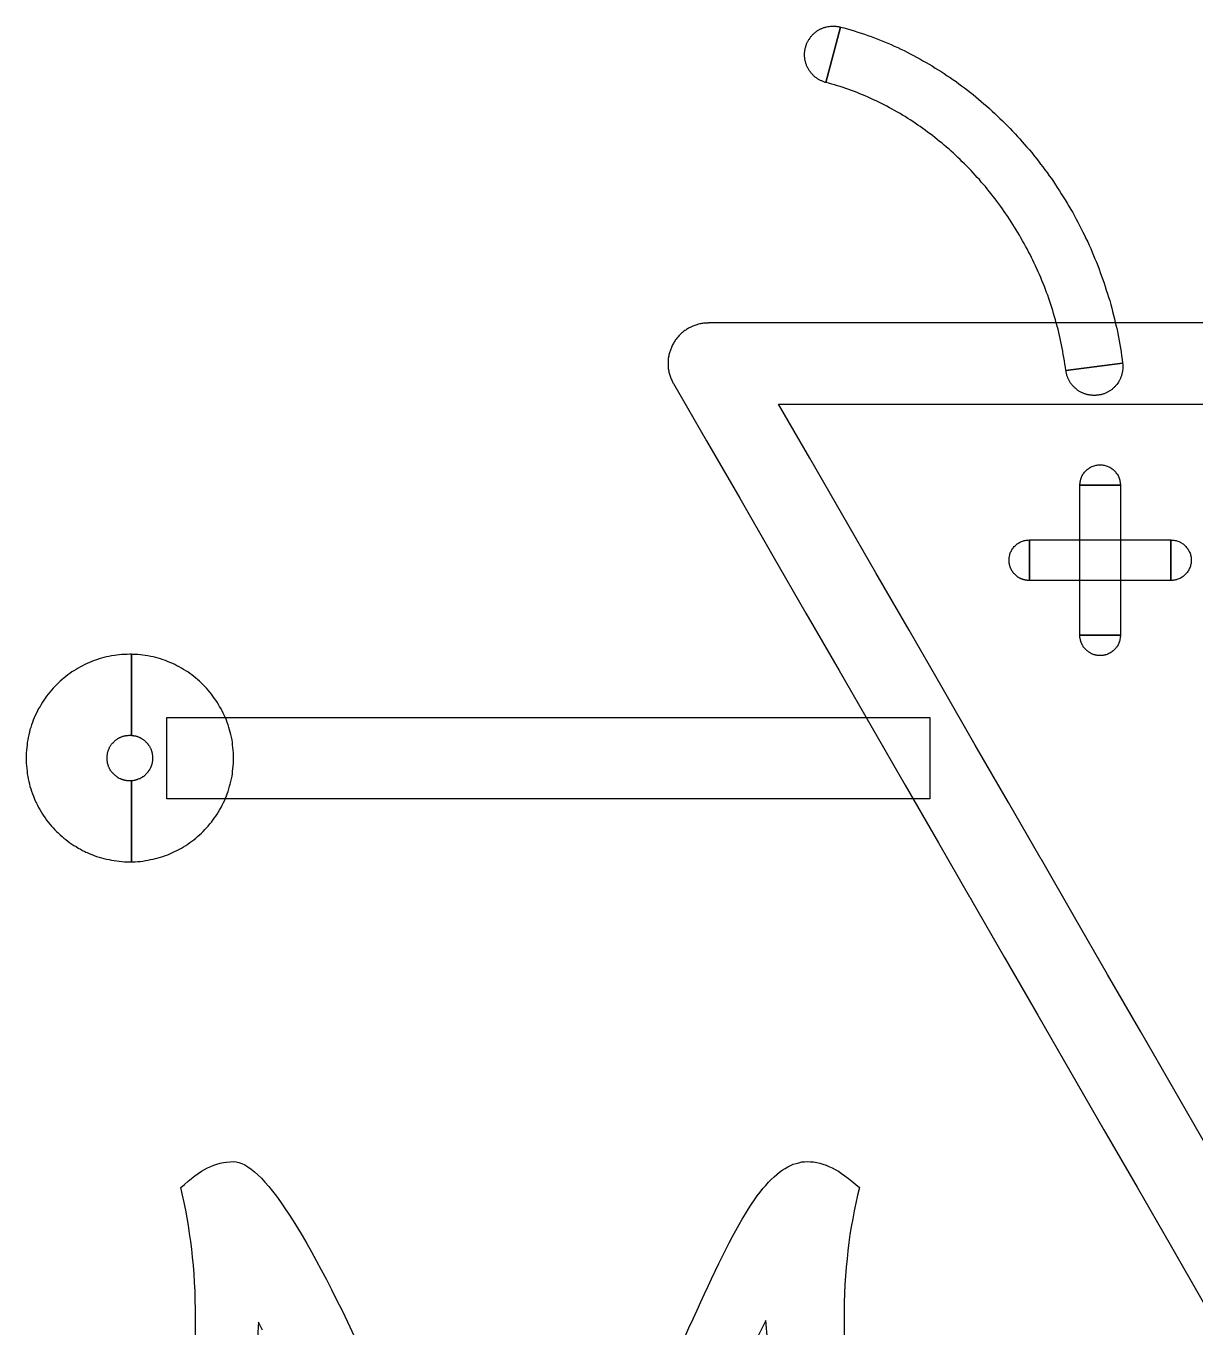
# Model space of a CAD drawing. Extents: x 0 to 105, y 0 to 100.
# Drawn here: x 3.2 to 48.4, y 49.8 to 100 of the extents above; entities that cross this region are included whole.
import ezdxf

# ---------------------------------------------------------------- set-up
doc = ezdxf.new("R2010")
doc.units = 0
doc.layers.get('0').update_dxf_attribs({"linetype": 'CONTINUOUS'})

msp = doc.modelspace()

# ---------------------------------------------------------------- linework, layer by layer
at = {"color": 7}
for points in [[(34.647807, 99.960438), (34.08218, 97.822581), (34.055881, 97.829169), (34.029581, 97.842319), (34.003282, 97.848907), (33.976982, 97.862057), (33.950682, 97.868645), (33.924383, 97.881795), (33.898083, 97.888383), (33.871784, 97.901533), (33.852046, 97.914683), (33.825746, 97.927832), (33.799447, 97.940982), (33.779709, 97.954132), (33.753409, 97.967282), (33.733671, 97.98702), (33.713933, 98.00017), (33.687634, 98.019907), (33.667896, 98.033057), (33.648158, 98.052795), (33.62842, 98.072533), (33.608682, 98.085683), (33.588944, 98.105421), (33.569206, 98.125159), (33.549468, 98.144897), (33.536318, 98.164635), (33.516581, 98.184372), (33.496843, 98.20411), (33.483693, 98.223848), (33.470543, 98.250148), (33.450805, 98.269886), (33.437655, 98.289624), (33.424506, 98.315923), (33.411356, 98.335661), (33.398206, 98.361961), (33.385056, 98.381699), (33.371906, 98.407998), (33.358757, 98.427736), (33.352142, 98.454036), (33.338992, 98.480335), (33.332404, 98.506635), (33.319254, 98.526373), (33.312666, 98.552672), (33.306078, 98.578972), (33.29949, 98.605272), (33.292875, 98.631571), (33.286287, 98.657871), (33.279673, 98.68417), (33.273085, 98.71047), (33.273085, 98.73677), (33.266496, 98.763069), (33.266496, 98.789369), (33.259908, 98.815668), (33.259908, 98.841968), (33.259908, 98.868267), (33.259908, 98.901155), (33.259908, 98.927455), (33.259908, 98.953754), (33.259908, 98.980054), (33.266496, 99.006353), (33.266496, 99.039236), (33.273085, 99.065535), (33.279673, 99.091835), (33.279673, 99.118135), (33.286287, 99.144434), (33.292875, 99.177325), (33.306025, 99.203624), (33.312613, 99.229924), (33.319201, 99.256223), (33.332351, 99.282523), (33.338939, 99.308823), (33.352089, 99.335122), (33.358677, 99.361422), (33.371827, 99.387721), (33.384977, 99.407459), (33.398127, 99.433759), (33.411276, 99.453497), (33.424426, 99.479796), (33.444164, 99.499534), (33.457314, 99.525834), (33.470464, 99.545572), (33.490202, 99.571871), (33.503351, 99.591609), (33.523089, 99.611347), (33.542827, 99.631085), (33.555977, 99.650823), (33.575715, 99.670561), (33.595453, 99.690299), (33.615191, 99.703449), (33.634929, 99.723186), (33.654667, 99.742924), (33.674405, 99.756074), (33.694142, 99.775812), (33.720442, 99.788962), (33.74018, 99.8087), (33.759918, 99.82185), (33.786217, 99.834999), (33.805955, 99.848149), (33.832255, 99.861299), (33.851993, 99.874449), (33.878292, 99.887599), (33.904592, 99.894187), (33.92433, 99.907336), (33.95063, 99.920486), (33.976929, 99.927074), (34.003229, 99.940224), (34.022967, 99.946812), (34.049266, 99.9534), (34.075566, 99.960015), (34.101865, 99.966603), (34.154486, 99.979753), (34.207106, 99.986341), (34.259726, 99.992929), (34.312344, 99.999544), (34.371534, 99.999544), (34.424154, 99.999544), (34.450454, 99.992929), (34.476754, 99.992929), (34.509644, 99.986341), (34.535943, 99.986341), (34.562243, 99.979753), (34.588543, 99.973165), (34.62143, 99.966577)], [(45.526222, 87.001739), (43.33607, 86.725461), (43.316332, 86.843865), (43.303182, 86.968849), (43.283444, 87.09383), (43.263706, 87.218814), (43.237407, 87.343795), (43.217669, 87.468777), (43.191369, 87.587183), (43.171631, 87.712164), (43.145332, 87.830568), (43.119032, 87.955552), (43.092732, 88.073955), (43.059842, 88.192359), (43.033543, 88.317343), (43.000652, 88.435747), (42.967764, 88.56073), (42.934874, 88.672557), (42.901984, 88.79096), (42.862524, 88.915942), (42.829633, 89.034345), (42.796746, 89.146174), (42.750706, 89.264578), (42.717815, 89.382981), (42.678355, 89.501388), (42.638895, 89.619791), (42.592858, 89.731618), (42.546818, 89.843444), (42.507358, 89.961847), (42.461318, 90.073674), (42.415277, 90.1855), (42.36924, 90.303906), (42.31662, 90.415732), (42.270579, 90.527558), (42.217959, 90.639382), (42.165341, 90.751211), (42.112721, 90.863037), (42.060101, 90.968283), (42.007483, 91.080112), (41.954863, 91.191938), (41.895673, 91.297186), (41.843052, 91.409012), (41.783865, 91.514261), (41.724675, 91.61951), (41.665485, 91.724756), (41.606295, 91.830007), (41.547105, 91.935253), (41.487918, 92.040501), (41.422148, 92.14575), (41.356378, 92.244418), (41.297188, 92.349667), (41.23142, 92.448335), (41.16565, 92.553584), (41.09988, 92.658833), (41.027533, 92.757501), (40.955182, 92.856172), (40.889412, 92.954841), (40.823645, 93.046929), (40.751294, 93.145597), (40.678944, 93.244268), (40.606596, 93.336356), (40.527666, 93.435025), (40.461896, 93.527116), (40.382978, 93.625784), (40.304059, 93.717872), (40.231708, 93.809963), (40.159361, 93.895482), (40.07386, 93.98757), (40.00151, 94.079658), (39.916013, 94.16518), (39.843662, 94.257268), (39.758162, 94.342786), (39.679245, 94.434877), (39.593745, 94.520396), (39.514814, 94.599334), (39.429317, 94.684853), (39.343817, 94.770374), (39.258319, 94.849313), (39.172819, 94.934831), (39.087319, 95.01377), (39.001822, 95.099291), (38.916322, 95.171649), (38.830821, 95.250588), (38.738744, 95.329529), (38.646664, 95.401887), (38.561163, 95.480826), (38.469086, 95.553186), (38.370425, 95.632125), (38.284928, 95.704483), (38.192848, 95.776844), (38.10077, 95.842622), (38.002109, 95.914983), (37.910032, 95.987341), (37.817952, 96.053122), (37.719294, 96.12548), (37.627213, 96.184681), (37.521981, 96.250459), (37.4299, 96.316239), (37.337823, 96.382018), (37.239162, 96.441218), (37.13393, 96.506996), (37.035272, 96.566197), (36.943191, 96.625395), (36.837959, 96.684595), (36.732726, 96.743796), (36.640646, 96.796424), (36.535416, 96.849044), (36.430183, 96.908242), (36.331522, 96.960862), (36.232865, 97.013483), (36.127632, 97.059531), (36.022399, 97.112162), (35.917166, 97.15821), (35.811934, 97.21083), (35.713273, 97.256881), (35.601465, 97.302929), (35.49623, 97.34898), (35.391, 97.388448), (35.285767, 97.434498), (35.180535, 97.473969), (35.068724, 97.513437), (34.963492, 97.552907), (34.851681, 97.585798), (34.746449, 97.631846), (34.634641, 97.664736), (34.529408, 97.697626), (34.41102, 97.730514), (34.305788, 97.763404), (34.193977, 97.796295), (34.08217, 97.822594), (34.647793, 99.960452), (34.779336, 99.927561), (34.910877, 99.894671), (35.048994, 99.848623), (35.173957, 99.809152), (35.312075, 99.769682), (35.437038, 99.723634), (35.568578, 99.684163), (35.700121, 99.638115), (35.831661, 99.592064), (35.956624, 99.539444), (36.088164, 99.493396), (36.213129, 99.440765), (36.344669, 99.388147), (36.469632, 99.335527), (36.594595, 99.282907), (36.71956, 99.223709), (36.851101, 99.171088), (36.969488, 99.111888), (37.094451, 99.05269), (37.219416, 98.986909), (37.337802, 98.927711), (37.462764, 98.861931), (37.581152, 98.796153), (37.706115, 98.736952), (37.824503, 98.664594), (37.942888, 98.598813), (38.061276, 98.526455), (38.179663, 98.460674), (38.298049, 98.381736), (38.416434, 98.315955), (38.528244, 98.243597), (38.646632, 98.164658), (38.765017, 98.085717), (38.87025, 98.013359), (38.98206, 97.934421), (39.100448, 97.855479), (39.212255, 97.769971), (39.317488, 97.691033), (39.429298, 97.612092), (39.541109, 97.526573), (39.652916, 97.441055), (39.758152, 97.355536), (39.863382, 97.270015), (39.968614, 97.177927), (40.073847, 97.092408), (40.17908, 97.00032), (40.284313, 96.914798), (40.389545, 96.82271), (40.488203, 96.724042), (40.593439, 96.631951), (40.692096, 96.539863), (40.790757, 96.441194), (40.895987, 96.349103), (40.988067, 96.250435), (41.086725, 96.151767), (41.185386, 96.053098), (41.277463, 95.94785), (41.376124, 95.849181), (41.468201, 95.743933), (41.566862, 95.645264), (41.652359, 95.540015), (41.74444, 95.434767), (41.83652, 95.336098), (41.928598, 95.224272), (42.020678, 95.119021), (42.106175, 95.007198), (42.191675, 94.901949), (42.277176, 94.79012), (42.362673, 94.678297), (42.448173, 94.566468), (42.527093, 94.461219), (42.61259, 94.349396), (42.691521, 94.230989), (42.777021, 94.119163), (42.855938, 94.00076), (42.934858, 93.882356), (43.007209, 93.77053), (43.086136, 93.652123), (43.158487, 93.53372), (43.237415, 93.415316), (43.309765, 93.296912), (43.382115, 93.171929), (43.454463, 93.053525), (43.526813, 92.928541), (43.599163, 92.810137), (43.664931, 92.685156), (43.730701, 92.560172), (43.796471, 92.435191), (43.862239, 92.310207), (43.928009, 92.185226), (43.993779, 92.060242), (44.052969, 91.935261), (44.112156, 91.803699), (44.177926, 91.678718), (44.237116, 91.547157), (44.296306, 91.422175), (44.348927, 91.284036), (44.401544, 91.159055), (44.454165, 91.027494), (44.513354, 90.895935), (44.565972, 90.764374), (44.618592, 90.632812), (44.664633, 90.501253), (44.710673, 90.363114), (44.76329, 90.224976), (44.809331, 90.093417), (44.855371, 89.955278), (44.894831, 89.823716), (44.940871, 89.679), (44.986908, 89.547438), (45.026368, 89.41588), (45.065828, 89.271163), (45.105288, 89.126447), (45.138179, 88.994885), (45.177639, 88.850169), (45.210526, 88.712032), (45.243417, 88.573894), (45.276307, 88.429177), (45.309197, 88.297616), (45.335497, 88.152899), (45.368387, 88.008183), (45.394687, 87.863466), (45.420986, 87.72533), (45.440724, 87.580613), (45.467024, 87.435897), (45.486762, 87.291178), (45.5065, 87.146461)], [(43.33607, 86.725461), (45.526222, 87.001739), (45.53281, 86.97544), (45.53281, 86.942549), (45.53281, 86.91625), (45.53281, 86.88995), (45.53281, 86.863651), (45.53281, 86.83076), (45.53281, 86.804461), (45.53281, 86.778161), (45.526222, 86.725543), (45.519634, 86.666343), (45.513046, 86.640043), (45.506457, 86.613744), (45.499869, 86.587444), (45.493255, 86.567706), (45.486667, 86.541407), (45.480052, 86.515107), (45.466902, 86.488808), (45.460314, 86.462508), (45.447164, 86.436208), (45.440576, 86.41647), (45.427426, 86.390171), (45.414277, 86.363871), (45.407688, 86.344133), (45.394539, 86.317834), (45.381389, 86.298096), (45.361651, 86.271796), (45.335351, 86.232328), (45.302461, 86.186278), (45.289311, 86.16654), (45.269573, 86.146802), (45.249835, 86.127064), (45.236686, 86.107326), (45.216948, 86.087588), (45.19721, 86.06785), (45.177472, 86.048112), (45.157734, 86.034962), (45.137996, 86.015225), (45.118258, 85.995487), (45.09852, 85.982337), (45.072221, 85.962599), (45.052483, 85.949449), (45.032745, 85.936299), (45.006445, 85.92315), (44.986707, 85.91), (44.960408, 85.89685), (44.94067, 85.8837), (44.91437, 85.87055), (44.888071, 85.857401), (44.861771, 85.844251), (44.842033, 85.837663), (44.815734, 85.824513), (44.789434, 85.817925), (44.763134, 85.811337), (44.736835, 85.798187), (44.710535, 85.791599), (44.684236, 85.785011), (44.651345, 85.778422), (44.625046, 85.778422), (44.598746, 85.771834), (44.572447, 85.765246), (44.539556, 85.765246), (44.513257, 85.765246), (44.486957, 85.758658), (44.460657, 85.758658), (44.42777, 85.758658), (44.40147, 85.758658), (44.375171, 85.758658), (44.348871, 85.765246), (44.322571, 85.765246), (44.289684, 85.765246), (44.263384, 85.771834), (44.237084, 85.778422), (44.210785, 85.778422), (44.184485, 85.785011), (44.158186, 85.791599), (44.131886, 85.798187), (44.105587, 85.804775), (44.079287, 85.817925), (44.059549, 85.824513), (44.033249, 85.831127), (44.00695, 85.844277), (43.98065, 85.857427), (43.960912, 85.864015), (43.934613, 85.877165), (43.908313, 85.890315), (43.888575, 85.903465), (43.862276, 85.916614), (43.842538, 85.929764), (43.8228, 85.942914), (43.7965, 85.956064), (43.776762, 85.975802), (43.757024, 85.988951), (43.737287, 86.008689), (43.717549, 86.021839), (43.697811, 86.041577), (43.678073, 86.061315), (43.658335, 86.081053), (43.638597, 86.094203), (43.618859, 86.113941), (43.599121, 86.133678), (43.585971, 86.153416), (43.566233, 86.179716), (43.553084, 86.199454), (43.533346, 86.219192), (43.520196, 86.23893), (43.507046, 86.265229), (43.493896, 86.284967), (43.474158, 86.311267), (43.461009, 86.331005), (43.447859, 86.357304), (43.441271, 86.383604), (43.428121, 86.403342), (43.414971, 86.429641), (43.408383, 86.455941), (43.395233, 86.482241), (43.388645, 86.50854), (43.375495, 86.53484), (43.368881, 86.561139), (43.362293, 86.587439), (43.355704, 86.613738), (43.349116, 86.640038), (43.342528, 86.666338), (43.342528, 86.699225)], [(45.440719, 82.298453), (43.875386, 82.298453), (43.875386, 82.337924), (43.881974, 82.377394), (43.881974, 82.397132), (43.888562, 82.41687), (43.888562, 82.436608), (43.89515, 82.456346), (43.89515, 82.476084), (43.901738, 82.495822), (43.908326, 82.51556), (43.908326, 82.535298), (43.921476, 82.568188), (43.941214, 82.607658), (43.954364, 82.640546), (43.967514, 82.673436), (43.987252, 82.706327), (44.00699, 82.739217), (44.033289, 82.765517), (44.053027, 82.798404), (44.079327, 82.824704), (44.105626, 82.851004), (44.131926, 82.877303), (44.158225, 82.903603), (44.191116, 82.929902), (44.224006, 82.94964), (44.250306, 82.969378), (44.283193, 82.989116), (44.316084, 83.002266), (44.355544, 83.022004), (44.388434, 83.035154), (44.427894, 83.048303), (44.460782, 83.054892), (44.500242, 83.068041), (44.539702, 83.074629), (44.579162, 83.081218), (44.618622, 83.081218), (44.658082, 83.081218), (44.697542, 83.081218), (44.736999, 83.081218), (44.776459, 83.074629), (44.815919, 83.068041), (44.855379, 83.054892), (44.888269, 83.048303), (44.927729, 83.035154), (44.960617, 83.022004), (45.000077, 83.002266), (45.032967, 82.989116), (45.065857, 82.969378), (45.092157, 82.94964), (45.125045, 82.929902), (45.157935, 82.903603), (45.184235, 82.877303), (45.210534, 82.851004), (45.236834, 82.824704), (45.263133, 82.798404), (45.282871, 82.765517), (45.309171, 82.739217), (45.328909, 82.706327), (45.348647, 82.673436), (45.361797, 82.640546), (45.381534, 82.607658), (45.394684, 82.568188), (45.407834, 82.535298), (45.414449, 82.49583), (45.421037, 82.456359), (45.434187, 82.416889), (45.434187, 82.377421), (45.440801, 82.33795)], [(43.875386, 76.516376), (43.875386, 78.443733), (43.875386, 80.371081), (43.875386, 82.298453), (45.440719, 82.298453), (45.440719, 80.371096), (45.440719, 78.443748), (45.440719, 76.516376)], [(41.928275, 80.193486), (41.928275, 78.627918), (41.888817, 78.627918), (41.849357, 78.627918), (41.82962, 78.634506), (41.809882, 78.634506), (41.790144, 78.641094), (41.770406, 78.641094), (41.750668, 78.647708), (41.73093, 78.647708), (41.711192, 78.654297), (41.698042, 78.660911), (41.678304, 78.667499), (41.658566, 78.674087), (41.638829, 78.680676), (41.625679, 78.68729), (41.605941, 78.693878), (41.586203, 78.700493), (41.573053, 78.713643), (41.553315, 78.720257), (41.540165, 78.726845), (41.520427, 78.739995), (41.507278, 78.746583), (41.48754, 78.759733), (41.47439, 78.772883), (41.46124, 78.779497), (41.441502, 78.792647), (41.428352, 78.805797), (41.415203, 78.818947), (41.402053, 78.832097), (41.388903, 78.845246), (41.375753, 78.858396), (41.362604, 78.871546), (41.349454, 78.884696), (41.336304, 78.897846), (41.323154, 78.910995), (41.310004, 78.924145), (41.303416, 78.937295), (41.290266, 78.957033), (41.277117, 78.970183), (41.270502, 78.983332), (41.257352, 79.00307), (41.250764, 79.01622), (41.237614, 79.035958), (41.231026, 79.049108), (41.224412, 79.068846), (41.217824, 79.088584), (41.204674, 79.101733), (41.198086, 79.121471), (41.191497, 79.141209), (41.184909, 79.154359), (41.178321, 79.174097), (41.178321, 79.193835), (41.171733, 79.213573), (41.165145, 79.233311), (41.158557, 79.253049), (41.158557, 79.272787), (41.151969, 79.285936), (41.151969, 79.305674), (41.151969, 79.325412), (41.145354, 79.364883), (41.145354, 79.410931), (41.145354, 79.450401), (41.151969, 79.489872), (41.151969, 79.50961), (41.151969, 79.529348), (41.158557, 79.549086), (41.158557, 79.568824), (41.165145, 79.581973), (41.171733, 79.601711), (41.178321, 79.621449), (41.178321, 79.641187), (41.191471, 79.674077), (41.204621, 79.713545), (41.224359, 79.746436), (41.237509, 79.779326), (41.257246, 79.812216), (41.276984, 79.845104), (41.303284, 79.877994), (41.323022, 79.904294), (41.349321, 79.937184), (41.375621, 79.963484), (41.401921, 79.989784), (41.42822, 80.009522), (41.461111, 80.035821), (41.48741, 80.055559), (41.5203, 80.075297), (41.553191, 80.095035), (41.586081, 80.114773), (41.625541, 80.127923), (41.658429, 80.141072), (41.697889, 80.154222), (41.730779, 80.167372), (41.770239, 80.173987), (41.809699, 80.180575), (41.849159, 80.187163), (41.888616, 80.187163)], [(41.928582, 80.193486), (43.748227, 80.193486), (45.567862, 80.193486), (47.387521, 80.193486), (47.387521, 78.627918), (45.567875, 78.627918), (43.74824, 78.627918), (41.928582, 78.627918)], [(47.387521, 78.627918), (47.387521, 80.193486), (47.426981, 80.186898), (47.46644, 80.186898), (47.5059, 80.18031), (47.54536, 80.173722), (47.58482, 80.167134), (47.617708, 80.153984), (47.657168, 80.140834), (47.690058, 80.127684), (47.729518, 80.114535), (47.762409, 80.094797), (47.795296, 80.075059), (47.828187, 80.055321), (47.854486, 80.035583), (47.887377, 80.009283), (47.913676, 79.989545), (47.939976, 79.963246), (47.966275, 79.936946), (47.992575, 79.904056), (48.012313, 79.877756), (48.038613, 79.844869), (48.05835, 79.811978), (48.078088, 79.779088), (48.091238, 79.746198), (48.110976, 79.71331), (48.124126, 79.673839), (48.137276, 79.640949), (48.143864, 79.601481), (48.157014, 79.568591), (48.163628, 79.52912), (48.163628, 79.489652), (48.170216, 79.450182), (48.170216, 79.410711), (48.170216, 79.364663), (48.163628, 79.325193), (48.163628, 79.285722), (48.157014, 79.252834), (48.143864, 79.213364), (48.137276, 79.173893), (48.124126, 79.141006), (48.110976, 79.101535), (48.091238, 79.068645), (48.078088, 79.035754), (48.05835, 79.002867), (48.038613, 78.969976), (48.012313, 78.937086), (47.992575, 78.910786), (47.966275, 78.884487), (47.939976, 78.858187), (47.913676, 78.831888), (47.887377, 78.805588), (47.854486, 78.779288), (47.828187, 78.75955), (47.795296, 78.739813), (47.762409, 78.720075), (47.729518, 78.700337), (47.690058, 78.687187), (47.657168, 78.674037), (47.617708, 78.660887), (47.604558, 78.654273), (47.58482, 78.647685), (47.565082, 78.647685), (47.545345, 78.641097), (47.525607, 78.641097), (47.505869, 78.634482), (47.486131, 78.634482), (47.466393, 78.627894), (47.426933, 78.627894)], [(43.875386, 76.516063), (45.440719, 76.516063), (45.440719, 76.476593), (45.434131, 76.437122), (45.434131, 76.397654), (45.420981, 76.358184), (45.414367, 76.318713), (45.407778, 76.285825), (45.394629, 76.246355), (45.381479, 76.213465), (45.361741, 76.173994), (45.348591, 76.141106), (45.328853, 76.108216), (45.309115, 76.075326), (45.282816, 76.049026), (45.263078, 76.016138), (45.236778, 75.989839), (45.210479, 75.963539), (45.184179, 75.93724), (45.157879, 75.91094), (45.124989, 75.891202), (45.092099, 75.864902), (45.065799, 75.845165), (45.032911, 75.825427), (45.000021, 75.812277), (44.960561, 75.792539), (44.927671, 75.779389), (44.888211, 75.766239), (44.875061, 75.766239), (44.855323, 75.759651), (44.835585, 75.753037), (44.815847, 75.746448), (44.796109, 75.746448), (44.776371, 75.73986), (44.756634, 75.73986), (44.736896, 75.73986), (44.697436, 75.733272), (44.657976, 75.733272), (44.618516, 75.733272), (44.579056, 75.73986), (44.559318, 75.73986), (44.53958, 75.73986), (44.519842, 75.746448), (44.500104, 75.746448), (44.480366, 75.753037), (44.460628, 75.759651), (44.44089, 75.766239), (44.427741, 75.766239), (44.408003, 75.772854), (44.388265, 75.779442), (44.368527, 75.78603), (44.355377, 75.792618), (44.335639, 75.799233), (44.315901, 75.812383), (44.302751, 75.818997), (44.283014, 75.825585), (44.269864, 75.838735), (44.250126, 75.84535), (44.236976, 75.8585), (44.223826, 75.865088), (44.204088, 75.878237), (44.190939, 75.891387), (44.177789, 75.897975), (44.158051, 75.911125), (44.144901, 75.924275), (44.131751, 75.937425), (44.118601, 75.950575), (44.105452, 75.963724), (44.092302, 75.976874), (44.079152, 75.990024), (44.066002, 76.003174), (44.052852, 76.016323), (44.039703, 76.029473), (44.033115, 76.049211), (44.019965, 76.062361), (44.006815, 76.075511), (44.000227, 76.095249), (43.987077, 76.108398), (43.980489, 76.128136), (43.967339, 76.141286), (43.960751, 76.161024), (43.954163, 76.174174), (43.947575, 76.193912), (43.940987, 76.21365), (43.927837, 76.2268), (43.921249, 76.246537), (43.914661, 76.266275), (43.908072, 76.286013), (43.908072, 76.299163), (43.901484, 76.318901), (43.89487, 76.338639), (43.89487, 76.358377), (43.888282, 76.378115), (43.888282, 76.397853), (43.881667, 76.417591), (43.881667, 76.437328), (43.875079, 76.476799)], [(7.306659, 67.784414), (7.306659, 70.904122), (7.287021, 70.904122), (7.267384, 70.89793), (7.241029, 70.904122), (7.241029, 70.90518), (7.207956, 70.900021), (7.188319, 70.906212), (7.168681, 70.906212), (7.142326, 70.906212), (7.122689, 70.906212), (7.096333, 70.919653), (7.082898, 70.912932), (7.050342, 70.919653), (7.036906, 70.926373), (7.010551, 70.926373), (6.997632, 70.939285), (6.971277, 70.946005), (6.951639, 70.952726), (6.938204, 70.958917), (6.918566, 70.958917), (6.879292, 70.979078), (6.872574, 70.979078), (6.865857, 70.985269), (6.8333, 70.99871), (6.819865, 71.004901), (6.800227, 71.025063), (6.78059, 71.025063), (6.767155, 71.037974), (6.747517, 71.057606), (6.721162, 71.071047), (6.708242, 71.077768), (6.694807, 71.090679), (6.681887, 71.103591), (6.66225, 71.117032), (6.648814, 71.129943), (6.635895, 71.143384), (6.616257, 71.163016), (6.59662, 71.182648), (6.589902, 71.196089), (6.570265, 71.209001), (6.556829, 71.228633), (6.54391, 71.242074), (6.537192, 71.248265), (6.524272, 71.268426), (6.510837, 71.294779), (6.497917, 71.307691), (6.484482, 71.320602), (6.477764, 71.340763), (6.458126, 71.367116), (6.451925, 71.380028), (6.445207, 71.40638), (6.438489, 71.419292), (6.431771, 71.426012), (6.418852, 71.459085), (6.412134, 71.478717), (6.405416, 71.491629), (6.399214, 71.517981), (6.392497, 71.544334), (6.385779, 71.557775), (6.379577, 71.577407), (6.372859, 71.597039), (6.372859, 71.623391), (6.372859, 71.643023), (6.366141, 71.669376), (6.366141, 71.682288), (6.366141, 71.70864), (6.359424, 71.728801), (6.359424, 71.748433), (6.366141, 71.780472), (6.366141, 71.781001), (6.359424, 71.813042), (6.359424, 71.832674), (6.366141, 71.852306), (6.366141, 71.878659), (6.366141, 71.898291), (6.372859, 71.917923), (6.379061, 71.938084), (6.372859, 71.963934), (6.379061, 71.984095), (6.385779, 72.003727), (6.392497, 72.023359), (6.399214, 72.049712), (6.405416, 72.069344), (6.412134, 72.082785), (6.418852, 72.102417), (6.431771, 72.128769), (6.438489, 72.141681), (6.445207, 72.168034), (6.451925, 72.180945), (6.458126, 72.201106), (6.471562, 72.220739), (6.484482, 72.240371), (6.497917, 72.253282), (6.510837, 72.273444), (6.517555, 72.286355), (6.537192, 72.312708), (6.54391, 72.325619), (6.556829, 72.33906), (6.570265, 72.358692), (6.589902, 72.372133), (6.602822, 72.391765), (6.616257, 72.398486), (6.629177, 72.418118), (6.648814, 72.431029), (6.66225, 72.44447), (6.675169, 72.457382), (6.688605, 72.470294), (6.708242, 72.483734), (6.72788, 72.496646), (6.747517, 72.510087), (6.767155, 72.522999), (6.78059, 72.536439), (6.800227, 72.542631), (6.813663, 72.549351), (6.8333, 72.568983), (6.865857, 72.575704), (6.879292, 72.582424), (6.88601, 72.589144), (6.911849, 72.595865), (6.938204, 72.608776), (6.958358, 72.615497), (6.971277, 72.622217), (6.990914, 72.622217), (7.01727, 72.635129), (7.043625, 72.635129), (7.056544, 72.641849), (7.076698, 72.641849), (7.089617, 72.64857), (7.12269, 72.654761), (7.149045, 72.654761), (7.168683, 72.654761), (7.195038, 72.661481), (7.214675, 72.661481), (7.24103, 72.654761), (7.267386, 72.661481), (7.287023, 72.661481), (7.30666, 72.654761), (7.30666, 75.78186), (7.241031, 75.785995), (7.135611, 75.779794), (7.030708, 75.773076), (6.932006, 75.773076), (6.833304, 75.75964), (6.734602, 75.746721), (6.642618, 75.740003), (6.537198, 75.720366), (6.431778, 75.700728), (6.333076, 75.681091), (6.234891, 75.654736), (6.149108, 75.628381), (6.057124, 75.602025), (5.951704, 75.568952), (5.85972, 75.536396), (5.774454, 75.503323), (5.688671, 75.47025), (5.589969, 75.430977), (5.497985, 75.384985), (5.41892, 75.338993), (5.333654, 75.299202), (5.247871, 75.25321), (5.169323, 75.201016), (5.08354, 75.148307), (4.998274, 75.102315), (4.919209, 75.042886), (4.85358, 74.990176), (4.774515, 74.931265), (4.69545, 74.86512), (4.623103, 74.806208), (4.550756, 74.740579), (4.478409, 74.674434), (4.406062, 74.608804), (4.340433, 74.536458), (4.281005, 74.470828), (4.215376, 74.398481), (4.149747, 74.326134), (4.090319, 74.24707), (4.031408, 74.168005), (3.978698, 74.095657), (3.91927, 74.016593), (3.867077, 73.938044), (3.821085, 73.852261), (3.774576, 73.773197), (3.722383, 73.68793), (3.676391, 73.602148), (3.6366, 73.510164), (3.590608, 73.424897), (3.551334, 73.332396), (3.511543, 73.247131), (3.478987, 73.155146), (3.445914, 73.056446), (3.419559, 72.964461), (3.387003, 72.878678), (3.366849, 72.773257), (3.340494, 72.681275), (3.320857, 72.57637), (3.301219, 72.490587), (3.281582, 72.385169), (3.274864, 72.286466), (3.261945, 72.181564), (3.248509, 72.082861), (3.242307, 71.977441), (3.242307, 71.872539), (3.23559, 71.780554), (3.23559, 71.780025), (3.242307, 71.689074), (3.242307, 71.58417), (3.248509, 71.478749), (3.261945, 71.380049), (3.274864, 71.274628), (3.281582, 71.175925), (3.301219, 71.077225), (3.320857, 70.98524), (3.340494, 70.880338), (3.366849, 70.787837), (3.387003, 70.689134), (3.419559, 70.597149), (3.445914, 70.505167), (3.478987, 70.406464), (3.518261, 70.314479), (3.551334, 70.242134), (3.564253, 70.196142), (3.590609, 70.136713), (3.616964, 70.084003), (3.636601, 70.038011), (3.676392, 69.965666), (3.722384, 69.873681), (3.768376, 69.794615), (3.821086, 69.709348), (3.867078, 69.623567), (3.919271, 69.545018), (3.971981, 69.47267), (4.031409, 69.393607), (4.09032, 69.307824), (4.149748, 69.235477), (4.215377, 69.163129), (4.281006, 69.090781), (4.347152, 69.018436), (4.406063, 68.952806), (4.472209, 68.893378), (4.550757, 68.821031), (4.623104, 68.761602), (4.68925, 68.695975), (4.767798, 68.637063), (4.853581, 68.577635), (4.925928, 68.518207), (4.998275, 68.466015), (5.083541, 68.413305), (5.169324, 68.367312), (5.247872, 68.307884), (5.333655, 68.26861), (5.418921, 68.222617), (5.497986, 68.176627), (5.543978, 68.156995), (5.58997, 68.137363), (5.649398, 68.111011), (5.69539, 68.091378), (5.767737, 68.065026), (5.859721, 68.025235), (5.958423, 67.992678), (6.057125, 67.959605), (6.142391, 67.933253), (6.241093, 67.913621), (6.339795, 67.887268), (6.438497, 67.867636), (6.530481, 67.848004), (6.635901, 67.828372), (6.734603, 67.814931), (6.833305, 67.80202), (6.932007, 67.794796), (7.03691, 67.788076), (7.14233, 67.788076), (7.241032, 67.780853), (7.241032, 67.779795)], [(7.307048, 67.784414), (7.333403, 67.786531), (7.438823, 67.786531), (7.543726, 67.793754), (7.642428, 67.800977), (7.74113, 67.813889), (7.839832, 67.82733), (7.945252, 67.840241), (8.037236, 67.866594), (8.135938, 67.886226), (8.23464, 67.912578), (8.332825, 67.93221), (8.418608, 67.958563), (8.51731, 67.991636), (8.616012, 68.02419), (8.707996, 68.057263), (8.787061, 68.090336), (8.885763, 68.136329), (8.964311, 68.175603), (9.056295, 68.221596), (9.148796, 68.267588), (9.227344, 68.313578), (9.306409, 68.366289), (9.398393, 68.412281), (9.477458, 68.464991), (9.556523, 68.523903), (9.62887, 68.576614), (9.701217, 68.636039), (9.786483, 68.694951), (9.852112, 68.761097), (9.931177, 68.820009), (9.996806, 68.885636), (10.069153, 68.951782), (10.135299, 69.02413), (10.200928, 69.08976), (10.260356, 69.162108), (10.325985, 69.24117), (10.384896, 69.313518), (10.444324, 69.392583), (10.497034, 69.464931), (10.555945, 69.543994), (10.608655, 69.622543), (10.654647, 69.708327), (10.707357, 69.793591), (10.760067, 69.879374), (10.799341, 69.964642), (10.839132, 70.036989), (10.885124, 70.128972), (10.924398, 70.234392), (10.963672, 70.31966), (10.996745, 70.40544), (11.029818, 70.497425), (11.056173, 70.596128), (11.088729, 70.694828), (11.108367, 70.780095), (11.134722, 70.878798), (11.154359, 70.977498), (11.180714, 71.082919), (11.19415, 71.174904), (11.200868, 71.273604), (11.213787, 71.372307), (11.226707, 71.477728), (11.233425, 71.57643), (11.233425, 71.681332), (11.240142, 71.780035), (11.233425, 71.878735), (11.233425, 71.984156), (11.227223, 72.082859), (11.213787, 72.187761), (11.200868, 72.286464), (11.19415, 72.385166), (11.180714, 72.483867), (11.154875, 72.582569), (11.134722, 72.68799), (11.108367, 72.779972), (11.088729, 72.871957), (11.056173, 72.963943), (11.029818, 73.062643), (10.996745, 73.155144), (10.963672, 73.240411), (10.924398, 73.332393), (10.878406, 73.431096), (10.839132, 73.516879), (10.799341, 73.602148), (10.760067, 73.681213), (10.700639, 73.773197), (10.654647, 73.852262), (10.608655, 73.931327), (10.555945, 74.016593), (10.497034, 74.095658), (10.444324, 74.168005), (10.384896, 74.24707), (10.325985, 74.319417), (10.260356, 74.397965), (10.200928, 74.470829), (10.135299, 74.536458), (10.06967, 74.608805), (9.997323, 74.674434), (9.931177, 74.740063), (9.852629, 74.806209), (9.780282, 74.86512), (9.701217, 74.931266), (9.62887, 74.990177), (9.556523, 75.042887), (9.477458, 75.101798), (9.392192, 75.148307), (9.306409, 75.2005), (9.227344, 75.247009), (9.142078, 75.299202), (9.056812, 75.338993), (8.971029, 75.384985), (8.891964, 75.424259), (8.787061, 75.470251), (8.695076, 75.503324), (8.616012, 75.536397), (8.524028, 75.568953), (8.418607, 75.602026), (8.326624, 75.628381), (8.240841, 75.654736), (8.142139, 75.681091), (8.043954, 75.700729), (7.938533, 75.720366), (7.833114, 75.740003), (7.741129, 75.746721), (7.649145, 75.759641), (7.543726, 75.773076), (7.445024, 75.773076), (7.340121, 75.779794), (7.307048, 75.781858), (7.307048, 72.654917), (7.326685, 72.654917), (7.35304, 72.654917), (7.386113, 72.648726), (7.399033, 72.642005), (7.41867, 72.642005), (7.432106, 72.635285), (7.458461, 72.635285), (7.484816, 72.622373), (7.504453, 72.622373), (7.517373, 72.615653), (7.53701, 72.608933), (7.570083, 72.596021), (7.589721, 72.5893), (7.596438, 72.5893), (7.616076, 72.57586), (7.642431, 72.569668), (7.662068, 72.549507), (7.675504, 72.549507), (7.695141, 72.536595), (7.714779, 72.523684), (7.728214, 72.510243), (7.747851, 72.497331), (7.767489, 72.48389), (7.787126, 72.470979), (7.800562, 72.457538), (7.813481, 72.444626), (7.826401, 72.431185), (7.846554, 72.418274), (7.859474, 72.398642), (7.872909, 72.391921), (7.892547, 72.372289), (7.905466, 72.358848), (7.918902, 72.345937), (7.931822, 72.326305), (7.938539, 72.312864), (7.958177, 72.286511), (7.964894, 72.2736), (7.977814, 72.260159), (7.99125, 72.240527), (8.004169, 72.220895), (8.010887, 72.207983), (8.023807, 72.18163), (8.030524, 72.161998), (8.043444, 72.135646), (8.043444, 72.128925), (8.056879, 72.115485), (8.063597, 72.082928), (8.069799, 72.063296), (8.076517, 72.049855), (8.083235, 72.030223), (8.089952, 71.99715), (8.096154, 71.977518), (8.102872, 71.964606), (8.102872, 71.944445), (8.102872, 71.918595), (8.10959, 71.898434), (8.116308, 71.872584), (8.116308, 71.852423), (8.116308, 71.82607), (8.116308, 71.806438), (8.116308, 71.780086), (8.116308, 71.753733), (8.116308, 71.734101), (8.116308, 71.707748), (8.116308, 71.688116), (8.10959, 71.668484), (8.102872, 71.642132), (8.102872, 71.615779), (8.102872, 71.602868), (8.096154, 71.582706), (8.089952, 71.563074), (8.083235, 71.536722), (8.076517, 71.51709), (8.069799, 71.497458), (8.063597, 71.477826), (8.056879, 71.458193), (8.04396, 71.431841), (8.037242, 71.425121), (8.030524, 71.405488), (8.023807, 71.379136), (8.010887, 71.359504), (7.997451, 71.339343), (7.99125, 71.319711), (7.977814, 71.306799), (7.964894, 71.293358), (7.958177, 71.273726), (7.938539, 71.247373), (7.931822, 71.234462), (7.918902, 71.221021), (7.905466, 71.208109), (7.892547, 71.194668), (7.872909, 71.175036), (7.859474, 71.162125), (7.846554, 71.148684), (7.826401, 71.129052), (7.813481, 71.11614), (7.793844, 71.102699), (7.787126, 71.089788), (7.767489, 71.076347), (7.747851, 71.063435), (7.728214, 71.056715), (7.708061, 71.037083), (7.695141, 71.024171), (7.675504, 71.017451), (7.655866, 71.00401), (7.642431, 70.997818), (7.622793, 70.984378), (7.603156, 70.977657), (7.589721, 70.977657), (7.557164, 70.964746), (7.537527, 70.958025), (7.524091, 70.951305), (7.504454, 70.945113), (7.478099, 70.938393), (7.465179, 70.924952), (7.438824, 70.924952), (7.425389, 70.918761), (7.392832, 70.918761), (7.379397, 70.918761), (7.353042, 70.904288), (7.333404, 70.904288), (7.307049, 70.904288)], [(8.672181, 73.345768), (11.123782, 73.345768), (13.575669, 73.345768), (16.027587, 73.345768), (18.47917, 73.345768), (20.93093, 73.345768), (23.382736, 73.345768), (25.834583, 73.345768), (28.286422, 73.345768), (30.738546, 73.345768), (33.190542, 73.345768), (35.64232, 73.345768), (38.094171, 73.345768), (38.094171, 71.780202), (38.094171, 70.214636), (35.642571, 70.214636), (33.190683, 70.214636), (30.738765, 70.214636), (28.287184, 70.214636), (25.835422, 70.214636), (23.383616, 70.214636), (20.931769, 70.214636), (18.479932, 70.214636), (16.027806, 70.214636), (13.57581, 70.214636), (11.124031, 70.214636), (8.672181, 70.214636), (8.672181, 71.780202)]]:
    msp.add_lwpolyline(points, close=True, dxfattribs=at)
for points in [[(49.983361, 88.560925), (47.428997, 88.560925), (44.87463, 88.560925), (42.320779, 88.560925), (39.766931, 88.560925), (37.212564, 88.560925), (34.658715, 88.560925), (32.104349, 88.560925), (29.5505, 88.560925), (29.542748, 88.547489), (29.511225, 88.547489), (29.478153, 88.547489), (29.438878, 88.547489), (29.399087, 88.540772), (29.366533, 88.540772), (29.326742, 88.53457), (29.287467, 88.527852), (29.247677, 88.521134), (29.21512, 88.514416), (29.175329, 88.501497), (29.136054, 88.494779), (29.102981, 88.48186), (29.063709, 88.475142), (29.024434, 88.461706), (28.991362, 88.448787), (28.952087, 88.429149), (28.919014, 88.415714), (28.879739, 88.396076), (28.846666, 88.383157), (28.813593, 88.363519), (28.774321, 88.343366), (28.741248, 88.323729), (28.708691, 88.304091), (28.675618, 88.277736), (28.643061, 88.258099), (28.609989, 88.231744), (28.583636, 88.212106), (28.550563, 88.185751), (28.518009, 88.159396), (28.491656, 88.133041), (28.465304, 88.106686), (28.438951, 88.08033), (28.412599, 88.053975), (28.386246, 88.021419), (28.359894, 87.995064), (28.333541, 87.961991), (28.313909, 87.935636), (28.287557, 87.90308), (28.267925, 87.876725), (28.248293, 87.843652), (28.22866, 87.811096), (28.209028, 87.778023), (28.188867, 87.74495), (28.169235, 87.712393), (28.156323, 87.679321), (28.136691, 87.646248), (28.12325, 87.613691), (28.110339, 87.573901), (28.096898, 87.541344), (28.083986, 87.508271), (28.070545, 87.468997), (28.057634, 87.435925), (28.050913, 87.402852), (28.038002, 87.363577), (28.031281, 87.324303), (28.024561, 87.291231), (28.01784, 87.251956), (28.011649, 87.218883), (28.004929, 87.179609), (28.004929, 87.139818), (27.998208, 87.106746), (27.998208, 87.067472), (27.998208, 87.028197), (27.998208, 86.995124), (27.998208, 86.955851), (27.998208, 86.91606), (27.998208, 86.876786), (28.004929, 86.843713), (28.004929, 86.804438), (28.011649, 86.765165), (28.01784, 86.732092), (28.024561, 86.692817), (28.031281, 86.653027), (28.044193, 86.613752), (28.050913, 86.58068), (28.063825, 86.541405), (28.077266, 86.508332), (28.083986, 86.469058), (28.096898, 86.429268), (28.11653, 86.396712), (28.129971, 86.356921), (28.149603, 86.324364), (28.162515, 86.284574), (28.182676, 86.252017), (28.202308, 86.218944), (29.479748, 84.006676), (30.757191, 81.793892), (32.034631, 79.581624), (33.312074, 77.369356), (34.588998, 75.157088), (35.866438, 72.944818), (37.143881, 70.732034), (38.421321, 68.519765), (39.624349, 66.436172), (39.639854, 66.4062), (39.659486, 66.373127), (39.679118, 66.333852), (39.69875, 66.300779), (40.975674, 64.08851), (42.252082, 61.875726), (43.529007, 59.66346), (44.805415, 57.451191), (46.082339, 55.238923), (47.358747, 53.026138), (48.635671, 50.81387)], [(48.778771, 56.804206), (47.502363, 59.016474), (46.225439, 61.228743), (44.948515, 63.441527), (43.672106, 65.653796), (42.395182, 67.866065), (42.37555, 67.899653), (42.355918, 67.93221), (42.347134, 67.943588), (41.118787, 70.072139), (39.841861, 72.284408), (38.565455, 74.497192), (37.288528, 76.70946), (36.012123, 78.921728), (34.735196, 81.133996), (33.458788, 83.346264), (32.256278, 85.429858), (34.658715, 85.429858), (37.212564, 85.429858), (39.766931, 85.429858), (42.320779, 85.429858), (44.87463, 85.429858), (47.428997, 85.429858), (49.983361, 85.429858)], [(9.766902, 49.435317), (9.773503, 50.17864), (9.766902, 50.533848), (9.760303, 50.882484), (9.753704, 51.23112), (9.733974, 51.566596), (9.714244, 51.895505), (9.687934, 52.21782), (9.661624, 52.540149), (9.628734, 52.849315), (9.589275, 53.151903), (9.543235, 53.454488), (9.497195, 53.757076), (9.451156, 54.053095), (9.398536, 54.3491), (9.339343, 54.645119), (9.273573, 54.934546), (9.207802, 55.223982), (9.34592, 55.34896), (9.484038, 55.467369), (9.615579, 55.57919), (9.74712, 55.677888), (9.87866, 55.769987), (9.997046, 55.855487), (10.12201, 55.927887), (10.240397, 55.987085), (10.358784, 56.039684), (10.47717, 56.092284), (10.595557, 56.131783), (10.72052, 56.164684), (10.845484, 56.190984), (10.970448, 56.210695), (11.101988, 56.217707), (11.233528, 56.224718), (11.338761, 56.217707), (11.443994, 56.191407), (11.555804, 56.151907), (11.67419, 56.099308), (11.792577, 56.026908), (11.91754, 55.94141), (12.042504, 55.836162), (12.174045, 55.717753), (12.312162, 55.586194), (12.45028, 55.434905), (12.594975, 55.270445), (12.746246, 55.086269), (12.897519, 54.888919), (13.04879, 54.678432), (13.206639, 54.448194), (13.371065, 54.204807), (13.542068, 53.948267), (13.706494, 53.671992), (13.884074, 53.375984), (14.061654, 53.073388), (14.24581, 52.75107), (14.429968, 52.409014), (14.620702, 52.053795), (14.818013, 51.685429), (15.015324, 51.297322), (15.212635, 50.896068), (15.4231, 50.481651), (15.633565, 50.047504), (16.061072, 49.133155)], [(28.636362, 49.462341), (28.800787, 49.817547), (28.958635, 50.159603), (29.116486, 50.495089), (29.261178, 50.817407), (29.405874, 51.126576), (29.543991, 51.422591), (29.675532, 51.712019), (29.951767, 52.297463), (30.221425, 52.843438), (30.352968, 53.099986), (30.477931, 53.343374), (30.602894, 53.573601), (30.734437, 53.797251), (30.852822, 54.007748), (30.977784, 54.211665), (31.096172, 54.402435), (31.207983, 54.580031), (31.326368, 54.751071), (31.438178, 54.90894), (31.549988, 55.053656), (31.655221, 55.185215), (31.760454, 55.310196), (31.872261, 55.428605), (31.977494, 55.540434), (32.082727, 55.639132), (32.187957, 55.73123), (32.29319, 55.816731), (32.398422, 55.895629), (32.510233, 55.961429), (32.615465, 56.027228), (32.720698, 56.079827), (32.825928, 56.125827), (32.931164, 56.158728), (33.042971, 56.185028), (33.148204, 56.211328), (33.253437, 56.218339), (33.358669, 56.22535), (33.483632, 56.218339), (33.608597, 56.211328), (33.726983, 56.191616), (33.84537, 56.165316), (33.963756, 56.132416), (34.088721, 56.092916), (34.200529, 56.040317), (34.318916, 55.987718), (34.437304, 55.928517), (34.562267, 55.856119), (34.687232, 55.770619), (34.81877, 55.67852), (34.950313, 55.57982), (35.088428, 55.468002), (35.233126, 55.349593), (35.384433, 55.223326), (35.305516, 54.92731), (35.239746, 54.624722), (35.173976, 54.328714), (35.114786, 54.026128), (35.062168, 53.71696), (35.009548, 53.414364), (34.970088, 53.105196), (34.930628, 52.789461), (34.89774, 52.473712), (34.86485, 52.151386), (34.83855, 51.822488), (34.818812, 51.487012), (34.805662, 51.144956), (34.792513, 50.789737), (34.785924, 50.434521), (34.785924, 50.072735), (34.785924, 49.335992)], [(12.351662, 49.731332), (12.20039, 50.033921), (12.160931, 49.448474)], [(31.826279, 49.362249), (31.767089, 50.105562), (31.319851, 49.20437)]]:
    msp.add_lwpolyline(points, dxfattribs=at)

doc.saveas('drawing.dxf')
